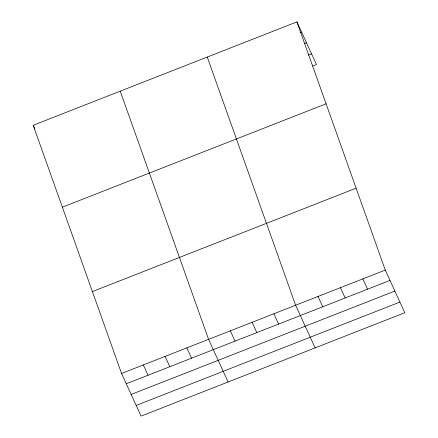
<?xml version="1.0" encoding="UTF-8"?>
<svg xmlns="http://www.w3.org/2000/svg" width="438" height="438" viewBox="0 0 438 438"><rect width="100%" height="100%" fill="white"/><g stroke="black" fill="none" stroke-linecap="round" stroke-linejoin="round"><path stroke-width="0.66" d="M296.92 21.9L385.281 270.093L404.8 312.727L141.08 416.1L121.556 373.466L33.2 125.273L296.92 21.9L316.444 64.534L312.705 66.001M300.397 32.697L301.64 32.209M304.656 43.608L306.523 42.875M308.445 55.089L311.56 53.869M62.355 207.174L326.08 103.806M92.402 291.56L356.121 188.187M121.556 373.466L385.281 270.093M126.275 383.77L390.001 280.402M131.159 394.441L394.884 291.067M136.191 405.429L399.916 302.061M362.867 278.88L367.581 289.184M340.446 287.667L345.166 297.971M318.032 296.455L322.751 306.759M315.136 347.876L295.617 305.237L207.256 57.044M273.859 313.767L278.579 324.076M252.102 322.297L256.821 332.601M230.344 330.821L235.064 341.131M228.105 381.985L208.587 339.351L120.226 91.159M186.829 347.881L191.548 358.185M165.071 356.406L169.791 366.715M143.314 364.936L148.033 375.24M33.2 125.273L34.865 128.909"/></g></svg>
